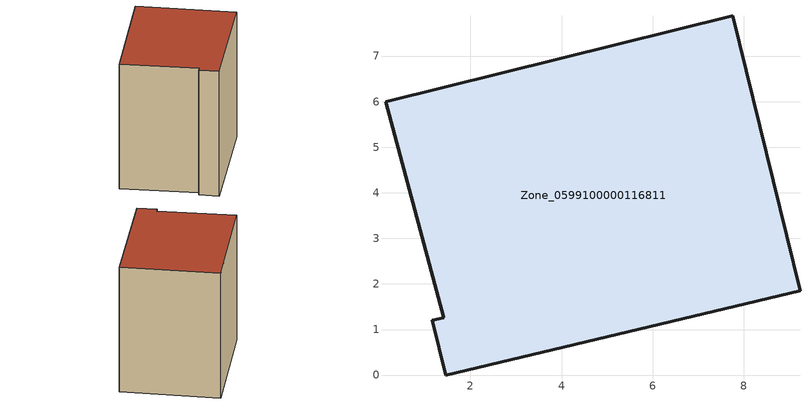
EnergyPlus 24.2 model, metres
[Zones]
Zone_0599100000116811
 floor ground (C_G): 0.14,5.99 7.75,7.88 9.23,1.85 1.46,0 1.17,1.21 1.41,1.26 z0
 wall outside (C_F): 9.23,1.85 7.75,7.88 0.14,5.99 1.41,1.26 1.17,1.21 1.46,0 9.23,1.85 z0:8.49
 roof outside (C_R): 7.75,7.88 0.14,5.99 1.41,1.26 1.17,1.21 1.46,0 9.23,1.85 z8.49
[BUILDING]
Pand.0599100000116811: North Axis=0; Terrain=City; Loads Convergence Tolerance Value=0.04; Temperature Convergence Tolerance Value=0.4; Solar Distribution=FullExterior; Maximum Number of Warmup Days=25; Minimum Number of Warmup Days=1
[Site:Location]
Rotterdam.The.Hague.AP_ZH_NLD Design_Conditions: Latitude=51.96; Longitude=4.45; Time Zone=1; Elevation=-4.5
[SITE:GROUNDTEMPERATURE:BUILDINGSURFACE]
18, 18, 18, 18, 18, 18, 18, 18, 18, 18, 18, 18
[MATERIAL] Thermal Absorptance=0.9; Solar Absorptance=0.7; Visible Absorptance=0.7
Name | Roughness | Thickness | Conductivity | Density | Specific Heat
G.TI.1946-1964 | MediumSmooth | 0.15 | 1 | 540 | 1210
F.TI.1946-1964 | Rough | 0.3 | 0.857143 | 1920 | 840
R.TI.1946-1964 | MediumRough | 0.2 | 0.277778 | 1500 | 1000
[CONSTRUCTION]
C_G: G.TI.1946-1964
C_F: F.TI.1946-1964
C_R: R.TI.1946-1964
[ZONE]
Zone_0599100000116811: Type=1; Multiplier=1; Ceiling Height=Autocalculate; Volume=Autocalculate; Floor Area=autocalculate; Part of Total Floor Area=Yes
[ZONEINFILTRATION:DESIGNFLOWRATE]
Infil_Zone_0599100000116811: Zone or ZoneList or Space or SpaceList=Zone_0599100000116811; Schedule=AlwaysOn; Design Flow Rate Calculation Method=Flow/Area; Flow Rate per Floor Area=0.003; Constant Term Coefficient=1; Temperature Term Coefficient=0; Velocity Term Coefficient=0; Velocity Squared Term Coefficient=0
[HVACTEMPLATE:ZONE:IDEALLOADSAIRSYSTEM]
Zone_0599100000116811: Maximum Heating Supply Air Temperature=50; Minimum Cooling Supply Air Temperature=13; Maximum Heating Supply Air Humidity Ratio=0.0156; Minimum Cooling Supply Air Humidity Ratio=0.0077; Heating Limit=NoLimit; Cooling Limit=NoLimit; Dehumidification Control Type=ConstantSensibleHeatRatio; Cooling Sensible Heat Ratio=0.7; Dehumidification Setpoint=60; Humidification Control Type=None; Humidification Setpoint=30; Outdoor Air Method=None; Outdoor Air Flow Rate per Person=0.00944; Outdoor Air Flow Rate per Zone Floor Area=0; Outdoor Air Flow Rate per Zone=0; Demand Controlled Ventilation Type=None; Outdoor Air Economizer Type=NoEconomizer; Heat Recovery Type=None; Sensible Heat Recovery Effectiveness=0.7; Latent Heat Recovery Effectiveness=0.65
[ZONECONTROL:THERMOSTAT]
ThermostatControl_Zone_0599100000116811: Zone or ZoneList=Zone_0599100000116811; Control Type Schedule=DualSetpointControlType; Control 1=Thermostat_Zone_0599100000116811; Temperature Difference Between Cutout And Setpoint=0
[THERMOSTATSETPOINT:DUALSETPOINT]
Thermostat_Zone_0599100000116811: Heating Setpoint Temperature Schedule=HeatingSetpoint_Zone_0599100000116811; Cooling Setpoint Temperature Schedule=CoolingSetpoint_Zone_0599100000116811
[SCHEDULE:COMPACT]
HeatingSetpoint_Zone_0599100000116811: Through: 12/31, For: AllDays, Until: 24:00, 21
CoolingSetpoint_Zone_0599100000116811: Through: 12/31, For: AllDays, Until: 24:00, 24
DualSetpointControlType: Through: 12/31, For: AllDays, Until: 24:00, 4
AlwaysOn: Through: 12/31, For: AllDays, Until: 24:00, 1
